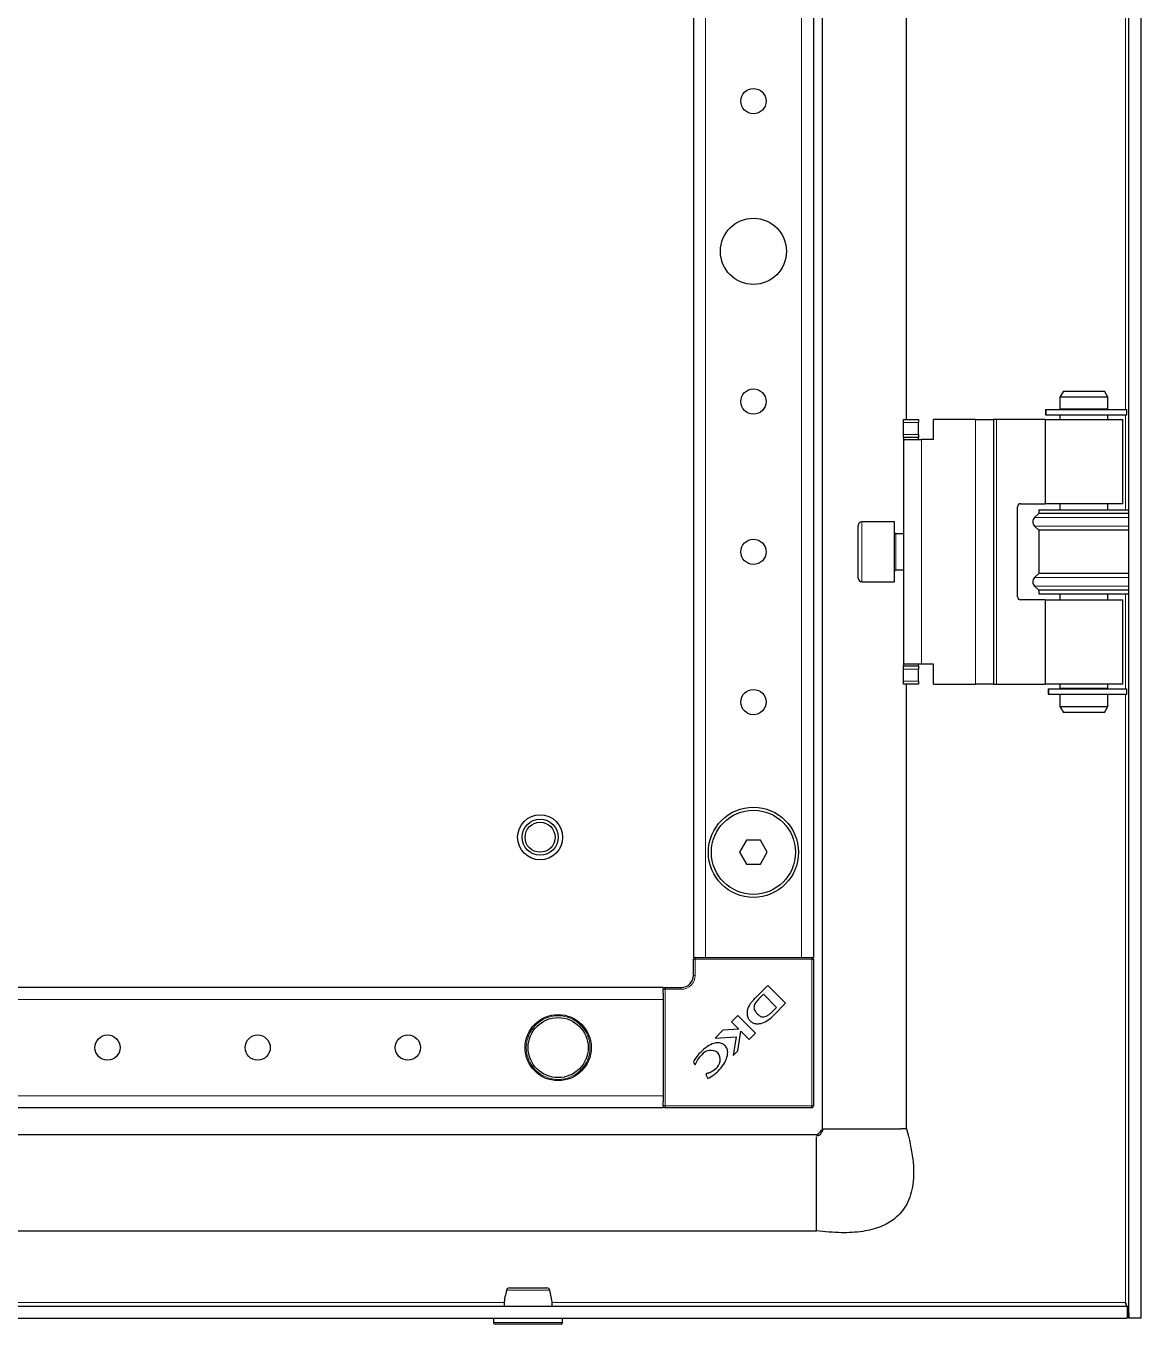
# Model space of a CAD drawing. Header units: millimetres. Extents: x -1085 to 3058, y -2404 to 1219.
# Drawn here: x -132.7 to 52.9, y -1553.3 to -1337.3 of the extents above; entities that cross this region are included whole.
import ezdxf

# ---------------------------------------------------------------- set-up
doc = ezdxf.new("R2010")
doc.units = ezdxf.units.MM

msp = doc.modelspace()

# ---------------------------------------------------------------- linework, layer by layer
at = {"color": 7, "linetype": 'Continuous', "lineweight": 25}
for p, q in [((50.91, -1552.32), (50.91, 602.68)), ((52.91, -1552.32), (52.91, 602.68)), ((-0.09, -1520.82), (-0.09, 571.18)), ((-21.59, 542.68), (-21.59, -1492.32)), ((-1.59, 542.68), (-1.59, -1492.32)), ((13.91, -1402.82), (13.91, -771.82)), ((39.99, -1398.07), (39.41, -1399.07)), ((39.41, -1399.07), (39.41, -1401.07)), ((47.41, -1399.07), (39.41, -1399.07)), ((39.99, -1398.07), (46.84, -1398.07)), ((47.41, -1399.07), (46.84, -1398.07)), ((47.41, -1401.07), (47.41, -1399.07)), ((37.04, -1401.12), (37.04, -1402.02)), ((37.04, -1401.12), (37.1, -1401.12)), ((37.1, -1401.12), (50.56, -1401.12)), ((43.95, -1401.07), (39.41, -1401.07)), ((39.91, -1401.07), (39.91, -1401.12)), ((47.41, -1401.07), (43.95, -1401.07)), ((46.91, -1401.12), (46.91, -1401.07)), ((50.56, -1402.02), (50.56, -1401.12)), ((13.36, -1403.32), (13.36, -1402.82)), ((13.36, -1402.82), (15.86, -1402.82)), ((13.36, -1405.32), (13.36, -1403.32)), ((15.86, -1402.82), (15.86, -1403.32)), ((15.86, -1405.32), (15.86, -1403.32)), ((25.36, -1402.82), (18.36, -1402.82)), ((18.36, -1406.12), (18.36, -1402.82)), ((25.36, -1402.82), (28.36, -1402.82)), ((28.36, -1402.82), (28.36, -1446.82)), ((28.86, -1402.82), (28.36, -1402.82)), ((36.96, -1402.82), (28.86, -1402.82)), ((36.96, -1402.82), (36.96, -1416.82)), ((36.96, -1402.82), (49.86, -1402.82)), ((37.04, -1402.02), (37.1, -1402.02)), ((37.1, -1402.02), (50.56, -1402.02)), ((39.41, -1402.07), (39.41, -1402.82)), ((43.95, -1402.07), (39.41, -1402.07)), ((39.91, -1402.02), (39.91, -1402.07)), ((47.41, -1402.07), (43.95, -1402.07)), ((46.91, -1402.07), (46.91, -1402.02)), ((47.41, -1402.82), (47.41, -1402.07)), ((49.86, -1416.82), (49.86, -1402.82)), ((13.36, -1405.82), (13.36, -1405.32)), ((15.86, -1405.82), (13.36, -1405.82)), ((13.36, -1405.82), (13.36, -1406.12)), ((13.36, -1406.12), (16.36, -1406.12)), ((13.36, -1406.12), (13.36, -1443.52)), ((15.86, -1405.32), (15.86, -1405.82)), ((15.86, -1406.12), (15.86, -1405.82)), ((18.36, -1406.12), (16.36, -1406.12)), ((32.86, -1416.82), (36.96, -1416.82)), ((49.86, -1416.82), (36.96, -1416.82)), ((39.41, -1416.82), (39.41, -1417.82)), ((47.41, -1417.82), (47.41, -1416.82)), ((32.36, -1432.32), (32.36, -1417.32)), ((35.91, -1418.42), (35.21, -1419.1)), ((35.91, -1417.82), (35.91, -1418.42)), ((35.91, -1417.82), (50.91, -1417.82)), ((50.91, -1418.42), (35.91, -1418.42)), ((5.86, -1429.22), (5.86, -1420.42)), ((11.86, -1419.82), (6.46, -1419.82)), ((11.86, -1429.82), (11.86, -1419.82)), ((35.21, -1420.53), (35.91, -1421.22)), ((35.91, -1421.22), (35.91, -1428.42)), ((50.91, -1421.22), (35.91, -1421.22)), ((13.36, -1421.82), (12.11, -1421.82)), ((6.46, -1429.82), (11.86, -1429.82)), ((12.11, -1427.82), (13.36, -1427.82)), ((35.91, -1428.42), (35.21, -1429.1)), ((50.91, -1428.42), (35.91, -1428.42)), ((35.21, -1430.53), (35.91, -1431.22)), ((35.91, -1431.22), (35.91, -1431.82)), ((50.91, -1431.22), (35.91, -1431.22)), ((35.91, -1431.82), (50.91, -1431.82)), ((39.41, -1431.82), (39.41, -1432.82)), ((47.41, -1432.82), (47.41, -1431.82)), ((36.96, -1432.82), (32.86, -1432.82)), ((36.96, -1432.82), (36.96, -1446.82)), ((36.96, -1432.82), (49.86, -1432.82)), ((49.86, -1446.82), (49.86, -1432.82)), ((16.36, -1443.52), (13.36, -1443.52)), ((13.36, -1443.52), (13.36, -1443.82)), ((13.36, -1443.82), (15.86, -1443.82)), ((13.36, -1444.32), (13.36, -1443.82)), ((13.36, -1446.32), (13.36, -1444.32)), ((15.86, -1443.82), (15.86, -1443.52)), ((15.86, -1443.82), (15.86, -1444.32)), ((15.86, -1446.32), (15.86, -1444.32)), ((18.36, -1443.52), (16.36, -1443.52)), ((18.36, -1446.82), (18.36, -1443.52)), ((13.36, -1446.82), (13.36, -1446.32)), ((15.86, -1446.82), (13.36, -1446.82)), ((13.91, -1520.82), (13.91, -1446.82)), ((15.86, -1446.32), (15.86, -1446.82)), ((18.36, -1446.82), (25.36, -1446.82)), ((28.36, -1446.82), (25.36, -1446.82)), ((28.36, -1446.82), (28.86, -1446.82)), ((28.86, -1446.82), (36.96, -1446.82)), ((49.86, -1446.82), (36.96, -1446.82)), ((39.41, -1446.82), (39.41, -1447.57)), ((47.41, -1447.57), (47.41, -1446.82)), ((37.47, -1447.62), (37.47, -1448.52)), ((37.47, -1447.62), (37.49, -1447.62)), ((37.47, -1448.52), (37.49, -1448.52)), ((37.49, -1447.62), (37.49, -1448.52)), ((37.49, -1447.62), (37.57, -1447.62)), ((37.49, -1448.52), (37.57, -1448.52)), ((37.57, -1447.62), (50.56, -1447.62)), ((37.57, -1448.52), (50.56, -1448.52)), ((43.95, -1447.57), (39.41, -1447.57)), ((39.41, -1448.57), (39.41, -1450.57)), ((43.95, -1448.57), (39.41, -1448.57)), ((39.91, -1447.57), (39.91, -1447.62)), ((39.91, -1448.52), (39.91, -1448.57)), ((47.41, -1447.57), (43.95, -1447.57)), ((47.41, -1448.57), (43.95, -1448.57)), ((46.91, -1447.62), (46.91, -1447.57)), ((46.91, -1448.57), (46.91, -1448.52)), ((47.41, -1450.57), (47.41, -1448.57)), ((50.56, -1448.52), (50.56, -1447.62)), ((39.41, -1450.57), (39.99, -1451.57)), ((39.41, -1450.57), (43.95, -1450.57)), ((43.95, -1450.57), (47.41, -1450.57)), ((46.84, -1451.57), (47.41, -1450.57)), ((43.87, -1451.57), (39.99, -1451.57)), ((46.84, -1451.57), (43.87, -1451.57)), ((-12.74, -1472.82), (-13.89, -1474.82)), ((-10.43, -1472.82), (-12.74, -1472.82)), ((-9.28, -1474.82), (-10.43, -1472.82)), ((-13.89, -1474.82), (-12.74, -1476.82)), ((-10.43, -1476.82), (-9.28, -1474.82)), ((-12.74, -1476.82), (-10.43, -1476.82)), ((-21.59, -1492.32), (-21.29, -1492.32)), ((-21.29, -1492.32), (-20.64, -1492.32)), ((-20.64, -1492.32), (-19.59, -1492.32)), ((-19.59, -1492.32), (-3.59, -1492.32)), ((-3.59, -1492.32), (-2.53, -1492.32)), ((-2.53, -1492.32), (-1.89, -1492.32)), ((-1.89, -1492.32), (-1.59, -1492.32)), ((-21.59, -1495.32), (-21.59, -1492.62)), ((-1.59, -1492.62), (-1.59, -1517.02)), ((-26.59, -1497.32), (-206.59, -1497.32)), ((-26.59, -1497.32), (-26.59, -1497.62)), ((-26.59, -1498.26), (-26.59, -1497.62)), ((-26.59, -1498.26), (-26.59, -1499.32)), ((-26.29, -1497.32), (-23.59, -1497.32)), ((-11.08, -1498.85), (-11.1, -1498.87)), ((-9.19, -1496.97), (-11.08, -1498.85)), ((-9.94, -1498.45), (-10.6, -1499.12)), ((-7.76, -1500.63), (-9.94, -1498.45)), ((-6.23, -1499.92), (-9.19, -1496.97)), ((-26.59, -1499.32), (-26.59, -1515.32)), ((-8.48, -1501.37), (-7.76, -1500.63)), ((-8.22, -1501.92), (-6.23, -1499.92)), ((-14.2, -1501.97), (-15.25, -1503.03)), ((-15.25, -1503.03), (-14.01, -1504.27)), ((-11.24, -1504.93), (-14.2, -1501.97)), ((-16.67, -1504.44), (-17.96, -1505.73)), ((-14.01, -1504.27), (-16.67, -1504.44)), ((-14.16, -1507.85), (-13.67, -1504.59)), ((-13.67, -1504.59), (-12.28, -1505.98)), ((-12.28, -1505.98), (-11.24, -1504.93)), ((-17.96, -1505.73), (-14.48, -1505.55)), ((-14.48, -1505.55), (-14.96, -1508.65)), ((-21.58, -1509.69), (-21.34, -1510.2)), ((-14.96, -1508.65), (-14.16, -1507.85)), ((-21.34, -1510.2), (-21.23, -1510.09)), ((-19.39, -1511.64), (-19.52, -1511.77)), ((-19.52, -1511.77), (-19.19, -1512.46)), ((-26.59, -1515.32), (-26.59, -1516.37)), ((-26.59, -1517.32), (-206.59, -1517.32)), ((-26.59, -1517.02), (-26.59, -1516.37)), ((-26.59, -1517.02), (-26.59, -1517.32)), ((-1.89, -1517.32), (-26.29, -1517.32)), ((-1.09, -1521.82), (-207.19, -1521.82)), ((-1.09, -1537.82), (-1.09, -1522.14)), ((0.03, -1520.82), (0.89, -1520.82)), ((0.89, -1520.82), (3.29, -1520.82)), ((3.29, -1520.82), (3.35, -1520.82)), ((3.35, -1520.82), (10.48, -1520.82)), ((10.48, -1520.82), (10.63, -1520.82)), ((10.63, -1520.82), (12.94, -1520.82)), ((-334.09, -1537.82), (-1.09, -1537.82)), ((-339.79, -1550.32), (50.61, -1550.32)), ((50.31, -1549.72), (50.52, -1550.32)), ((50.61, -1550.32), (50.61, -1552.32)), ((-339.79, -1552.32), (50.61, -1552.32)), ((-54.84, -1552.32), (-54.84, -1553.07)), ((-43.34, -1553.07), (-43.34, -1552.32)), ((52.91, -1552.32), (50.91, -1552.32)), ((-43.59, -1553.32), (-54.59, -1553.32))]:
    msp.add_line(p, q, dxfattribs=at)
at = {"color": 8, "linetype": 'Continuous', "lineweight": 18}
for p, q in [((-19.59, 542.68), (-19.59, -1492.32)), ((-3.59, 542.68), (-3.59, -1492.32)), ((50.31, -773.52), (50.31, -1401.12)), ((37.1, -1401.12), (37.1, -1402.02)), ((15.86, -1403.32), (13.36, -1403.32)), ((25.36, -1402.82), (25.36, -1446.82)), ((28.86, -1446.82), (28.86, -1402.82)), ((50.31, -1402.02), (50.31, -1417.82)), ((13.36, -1405.32), (15.86, -1405.32)), ((16.36, -1406.12), (16.36, -1443.52)), ((50.91, -1419.1), (35.21, -1419.1)), ((6.46, -1419.82), (6.46, -1429.82)), ((50.91, -1420.53), (35.21, -1420.53)), ((12.11, -1421.82), (12.11, -1424.82)), ((12.11, -1424.82), (12.11, -1427.82)), ((50.91, -1429.1), (35.21, -1429.1)), ((50.91, -1430.53), (35.21, -1430.53)), ((50.31, -1431.82), (50.31, -1447.62)), ((15.86, -1444.32), (13.36, -1444.32)), ((13.36, -1446.32), (15.86, -1446.32)), ((37.57, -1447.62), (37.57, -1448.52)), ((50.31, -1448.52), (50.31, -1549.72)), ((-21.29, -1492.62), (-21.29, -1492.32)), ((-1.89, -1492.62), (-1.89, -1492.32)), ((-21.59, -1492.62), (-21.29, -1492.62)), ((-21.29, -1492.62), (-21.29, -1495.32)), ((-1.89, -1492.62), (-21.29, -1492.62)), ((-1.89, -1517.02), (-1.89, -1492.62)), ((-1.89, -1492.62), (-1.59, -1492.62)), ((-21.59, -1495.32), (-21.29, -1495.32)), ((-26.59, -1497.62), (-26.29, -1497.62)), ((-26.29, -1497.62), (-26.29, -1497.32)), ((-23.59, -1497.62), (-26.29, -1497.62)), ((-26.29, -1497.62), (-26.29, -1517.02)), ((-23.59, -1497.32), (-23.59, -1497.62)), ((-26.59, -1499.32), (-206.59, -1499.32)), ((-26.59, -1515.32), (-206.59, -1515.32)), ((-26.59, -1517.02), (-26.29, -1517.02)), ((-26.29, -1517.02), (-1.89, -1517.02)), ((-26.29, -1517.32), (-26.29, -1517.02)), ((-1.89, -1517.02), (-1.89, -1517.32)), ((-1.89, -1517.02), (-1.59, -1517.02)), ((-53.06, -1549.72), (-236.11, -1549.72)), ((50.31, -1549.72), (-45.11, -1549.72)), ((-54.84, -1553.07), (-43.34, -1553.07))]:
    msp.add_line(p, q, dxfattribs=at)
at = {"color": 7, "linetype": 'Continuous', "lineweight": 25}
for centre, radius in [((-11.59, -1349.82), 2.1), ((-11.59, -1374.82), 5.5), ((-11.59, -1399.82), 2.1), ((-11.59, -1424.82), 2.1), ((-11.59, -1449.82), 2.1), ((-47.09, -1472.32), 3.75), ((-11.59, -1474.82), 7.5), ((-11.59, -1474.82), 7), ((-47.09, -1472.32), 3), ((-47.09, -1472.32), 2.5), ((-44.09, -1507.32), 5.5), ((-44.09, -1507.32), 5), ((-119.09, -1507.32), 2.1), ((-94.09, -1507.32), 2.1), ((-69.09, -1507.32), 2.1)]:
    msp.add_circle(centre, radius, dxfattribs=at)
at = {"color": 8, "linetype": 'Continuous', "lineweight": 18}
msp.add_circle((-44.09, -1507.32), 5.3, dxfattribs=at)
at = {"color": 7, "linetype": 'Continuous', "lineweight": 25}
for centre, radius, start, end in [((32.86, -1417.32), 0.5, 90, 180), ((35.91, -1419.82), 1, 134.427, 225.573), ((6.46, -1420.42), 0.6, 90, 180), ((12.11, -1421.57), 0.25, 180, 270), ((6.46, -1429.22), 0.6, 180, 270), ((12.11, -1428.07), 0.25, 90, 180), ((35.91, -1429.82), 1, 134.427, 225.573), ((32.86, -1432.32), 0.5, 180, 270), ((-21.29, -1492.62), 0.3, 90, 180), ((-1.89, -1492.62), 0.3, 0, 90), ((-23.59, -1495.32), 2, 270, 0), ((-26.29, -1497.62), 0.3, 90, 180), ((-11.88, -1498.71), 4.87, 290.3445, 318.7777), ((-12.66, -1496.9), 6.12, 306.9888, 313.0744), ((-18.66, -1509.72), 1.94, 53.3097, 142.3464), ((-19.1, -1509.32), 1.97, 308.454, 35.887), ((-26.29, -1517.02), 0.3, 180, 270), ((-1.89, -1517.02), 0.3, 270, 0), ((-52.2, -1547.82), 0.5, 89.9982, 165.4001), ((-45.97, -1547.82), 0.5, 15.316, 90.0228), ((-54.59, -1553.07), 0.25, 180, 270), ((-43.59, -1553.07), 0.25, 270, 0)]:
    msp.add_arc(centre, radius, start, end, dxfattribs=at)
at = {"color": 8, "linetype": 'Continuous', "lineweight": 18}
msp.add_arc((-23.59, -1495.32), 2.3, 270, 0, dxfattribs=at)
at = {"color": 7, "linetype": 'Continuous', "lineweight": 25}
for points, knots in [([(-11.1, -1498.87), (-11.18, -1498.95), (-11.33, -1499.11), (-11.48, -1499.27), (-11.56, -1499.36)], [0, 0, 0, 0, 0.486421, 1, 1, 1, 1]), ([(-12.24, -1500.2), (-12.34, -1500.41), (-12.55, -1500.79), (-12.67, -1501.43), (-12.63, -1502.02), (-12.43, -1502.56), (-12.07, -1502.99), (-11.55, -1503.28), (-10.9, -1503.4), (-10.44, -1503.32), (-10.19, -1503.27)], [0, 0, 0, 0, 0.138091, 0.265455, 0.384013, 0.496103, 0.605759, 0.71979, 0.847662, 1, 1, 1, 1]), ([(-11.56, -1499.36), (-11.69, -1499.51), (-11.94, -1499.77), (-12.14, -1500.07), (-12.24, -1500.2)], [0, 0, 0, 0, 0.55183, 1, 1, 1, 1]), ([(-10.6, -1499.12), (-10.79, -1499.32), (-11.14, -1499.69), (-11.46, -1500.23), (-11.52, -1500.68), (-11.45, -1501.02), (-11.27, -1501.37), (-11.07, -1501.59), (-10.96, -1501.7)], [0, 0, 0, 0, 0.2746757, 0.5030419, 0.607381, 0.7165791, 0.8434117, 1, 1, 1, 1]), ([(-10.96, -1501.7), (-10.87, -1501.79), (-10.69, -1501.96), (-10.41, -1502.14), (-10.14, -1502.23), (-9.81, -1502.23), (-9.41, -1502.08), (-9.13, -1501.89), (-8.97, -1501.79)], [0, 0, 0, 0, 0.176808, 0.319231, 0.43938, 0.552395, 0.749205, 1, 1, 1, 1]), ([(-16.25, -1507.06), (-16.41, -1506.92), (-16.75, -1506.64), (-17.44, -1506.47), (-18.32, -1506.6), (-19.4, -1507.17), (-20.08, -1507.81), (-20.48, -1508.18)], [0, 0, 0, 0, 0.1305321, 0.2660311, 0.4239974, 0.666819, 1, 1, 1, 1]), ([(-17.46, -1511.22), (-17.13, -1510.85), (-16.51, -1510.16), (-15.96, -1508.99), (-15.82, -1508.05), (-15.98, -1507.4), (-16.16, -1507.17), (-16.25, -1507.06)], [0, 0, 0, 0, 0.315674, 0.58952, 0.813199, 0.909026, 1, 1, 1, 1]), ([(-20.48, -1508.18), (-20.73, -1508.45), (-21.15, -1508.91), (-21.46, -1509.46), (-21.58, -1509.69)], [0, 0, 0, 0, 0.577653, 1, 1, 1, 1]), ([(-21.23, -1510.09), (-21.08, -1509.78), (-20.82, -1509.21), (-20.39, -1508.75), (-20.2, -1508.54)], [0, 0, 0, 0, 0.547643, 1, 1, 1, 1]), ([(-17.87, -1510.86), (-18.13, -1511.08), (-18.58, -1511.46), (-19.15, -1511.58), (-19.39, -1511.64)], [0, 0, 0, 0, 0.5796082, 1, 1, 1, 1]), ([(-19.19, -1512.46), (-18.85, -1512.28), (-18.22, -1511.94), (-17.7, -1511.45), (-17.46, -1511.22)], [0, 0, 0, 0, 0.5368, 1, 1, 1, 1]), ([(-0.05, -1520.82), (-0.06, -1520.95), (-0.09, -1521.2), (-0.22, -1521.4), (-0.35, -1521.49), (-0.39, -1521.59), (-0.41, -1521.66), (-0.43, -1521.72), (-0.45, -1521.76), (-0.47, -1521.79), (-0.5, -1521.84), (-0.55, -1521.89), (-0.67, -1521.95), (-0.86, -1521.99), (-1.01, -1521.98), (-1.09, -1521.98)], [0, 0, 0, 0, 0.233411, 0.418546, 0.549351, 0.595026, 0.631329, 0.647111, 0.661994, 0.676639, 0.691742, 0.725563, 0.766794, 0.872627, 1, 1, 1, 1]), ([(13.91, -1520.82), (14.32, -1522.5), (15.05, -1525.54), (15.15, -1529.85), (14.18, -1533.4), (12.12, -1535.85), (9.49, -1537.28), (6.47, -1538.02), (2.87, -1538.22), (0.3, -1537.96), (-1.09, -1537.82)], [0, 0, 0, 0, 0.176067, 0.318225, 0.435596, 0.543482, 0.633889, 0.737152, 0.858183, 1, 1, 1, 1]), ([(-1.09, -1521.82), (-0.86, -1521.67), (-0.46, -1521.4), (-0.2, -1521), (-0.09, -1520.82)], [0, 0, 0, 0, 0.556114, 1, 1, 1, 1]), ([(-52.67, -1547.67), (-52.86, -1548.41), (-53.09, -1549.27), (-53.1, -1550.19), (-53.11, -1550.32)], [0, 0, 0, 0, 0.85815, 1, 1, 1, 1]), ([(-52.2, -1547.32), (-52.16, -1547.32), (-52.07, -1547.32), (-51.52, -1547.32), (-50.71, -1547.32), (-49.71, -1547.32), (-48.65, -1547.32), (-47.87, -1547.32), (-47.48, -1547.32), (-47.38, -1547.32)], [0, 0, 0, 0, 0.158514, 0.317278, 0.475863, 0.634247, 0.792477, 0.950708, 1, 1, 1, 1]), ([(-47.38, -1547.32), (-47.19, -1547.32), (-46.72, -1547.32), (-46.18, -1547.32), (-46.05, -1547.32), (-45.98, -1547.32)], [0, 0, 0, 0, 0.256553, 0.627981, 1, 1, 1, 1]), ([(-45.06, -1550.32), (-45.07, -1550.19), (-45.09, -1549.27), (-45.31, -1548.41), (-45.5, -1547.67)], [0, 0, 0, 0, 0.14185, 1, 1, 1, 1]), ([(50.61, -1550.61), (50.64, -1550.7), (50.75, -1551.02), (50.88, -1551.58), (50.9, -1552.07), (50.91, -1552.32)], [0, 0, 0, 0, 0.141742, 0.566203, 1, 1, 1, 1])]:
    msp.add_open_spline(points, degree=3, knots=knots, dxfattribs=at)
for points in [[(13.91, -1520.82), (13.87, -1520.82), (13.79, -1520.82), (13.22, -1520.82), (12.94, -1520.82)], [(50.61, -1550.32), (50.59, -1550.31), (50.54, -1550.29), (50.46, -1550.15), (50.39, -1549.95), (50.34, -1549.8), (50.31, -1549.72)]]:
    msp.add_open_spline(points, degree=3, dxfattribs=at)
at = {"color": 8, "linetype": 'Continuous', "lineweight": 18}
for points, knots in [([(-47.12, -1547.7), (-47.23, -1547.7), (-47.67, -1547.7), (-48.19, -1547.7), (-48.99, -1547.7), (-49.81, -1547.7), (-50.96, -1547.7), (-51.91, -1547.7), (-52.49, -1547.7), (-52.74, -1547.7), (-52.67, -1547.7), (-52.67, -1547.7)], [0, 0, 0, 0, 0.048751, 0.204942, 0.205393, 0.362034, 0.518827, 0.675799, 0.832923, 0.989778, 1, 1, 1, 1]), ([(-45.53, -1547.7), (-45.52, -1547.7), (-45.46, -1547.7), (-45.76, -1547.7), (-46.35, -1547.7), (-46.89, -1547.7), (-47.12, -1547.7)], [0, 0, 0, 0, 0.083271, 0.424284, 0.764725, 1, 1, 1, 1])]:
    msp.add_open_spline(points, degree=3, knots=knots, dxfattribs=at)

doc.saveas('drawing.dxf')
